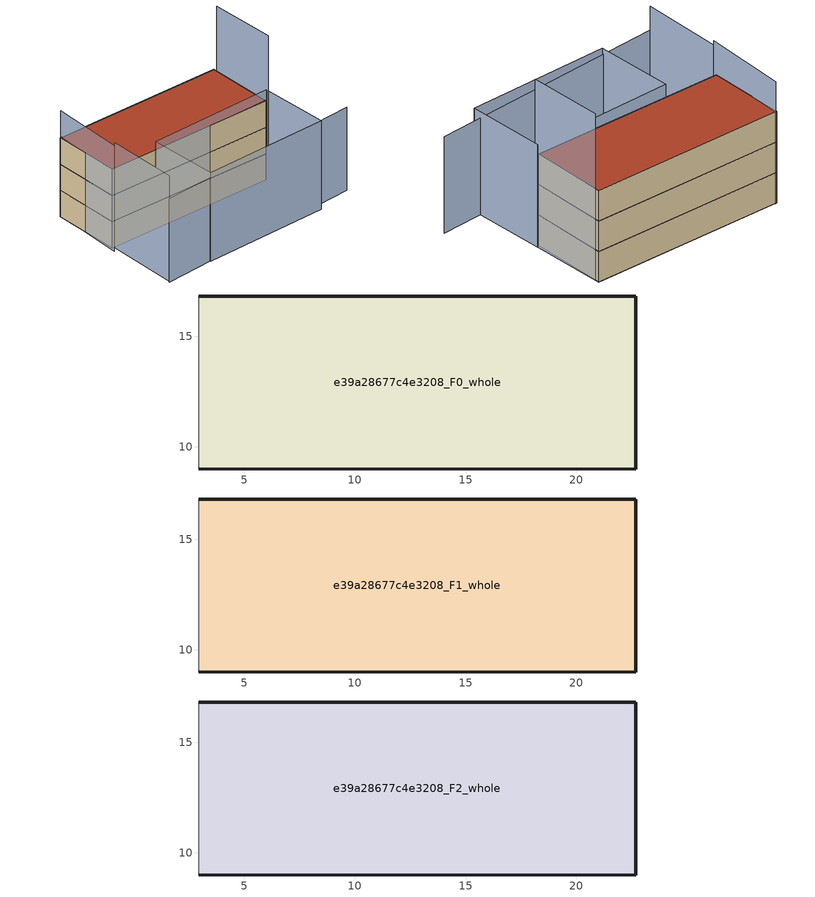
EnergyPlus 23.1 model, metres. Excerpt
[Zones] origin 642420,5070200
e39a28677c4e3208_F0_whole
 floor ground (EU_floor_Construction): 22.69,9 22.69,16.82 2.94,16.83 2.94,9 z0
 wall outside (EU_wall_Construction): 2.94,16.83 22.69,16.82 22.69,9 2.94,9 z0:3
 wall adiabatic (EU_wall_Construction): 2.94,9 2.94,16.83 z0:3
e39a28677c4e3208_F1_whole
 floor to e39a28677c4e3208_F0_whole (EU_floor_Construction): 22.69,9 22.69,16.82 2.94,16.83 2.94,9 z3
 wall outside (EU_wall_Construction): 2.94,16.83 22.69,16.82 22.69,9 2.94,9 z3:6
 wall adiabatic (EU_wall_Construction): 2.94,9 2.94,16.83 z3:6
e39a28677c4e3208_F2_whole
 floor to e39a28677c4e3208_F1_whole (EU_floor_Construction): 22.69,9 22.69,16.82 2.94,16.83 2.94,9 z6
 wall outside (EU_wall_Construction): 2.94,16.83 22.69,16.82 22.69,9 2.94,9 z6:9
 wall adiabatic (EU_wall_Construction): 2.94,9 2.94,16.83 z6:9
 roof outside (EU_roof_Construction): 22.69,16.82 22.69,9 2.94,9 2.94,16.83 z9
shading: 3.17,8.92 3.11,0.71 / 3.11,16.92 2.74,8.46 z0:12; 3.03,0.57 27.38,2.37 z0:9.5; 22.92,9.2 23.13,1.28 / 23.13,1.28 8.58,0.89 / 8.58,0.89 8.37,8.81 / 8.37,8.81 22.92,9.2 z0:10.1; 22.92,8.91 22.73,16.41 z0:16.4
[Building]
EU S2 Campaign: North Axis=0; Terrain=City; Solar Distribution=FullExterior
[Site:Location]
Lyon-Bron: Latitude=45.75; Longitude=5; Time Zone=1; Elevation=198
[SizingPeriod:WeatherFileDays]
AnnualSizingPeriod: Begin Month=1; Begin Day of Month=1; End Month=12; End Day of Month=31; Day of Week for Start Day=Monday; Use Weather File Daylight Saving Period=No; Use Weather File Rain and Snow Indicators=No
[MATERIAL]
EU_InternalMass_Material: Roughness=MediumRough; Thickness=0.1; Conductivity=1; Density=1800; Specific Heat=900; Thermal Absorptance=0.9; Solar Absorptance=0.7; Visible Absorptance=0.7
[MATERIAL:NOMASS] Roughness=MediumRough; Thermal Absorptance=0.9; Solar Absorptance=0.7; Visible Absorptance=0.7
Name | Thermal Resistance
EU_wall_NoMass | 0.87146
EU_roof_NoMass | 0.842276
EU_floor_NoMass | 0.496999
[CONSTRUCTION]
EU_wall_Construction: EU_wall_NoMass
EU_roof_Construction: EU_roof_NoMass
EU_floor_Construction: EU_floor_NoMass
EU_InternalMass_Construction: EU_InternalMass_Material
[ZONE] Type=1; Multiplier=1; Ceiling Height=autocalculate; Floor Area=autocalculate; Part of Total Floor Area=Yes
Name | Volume
e39a28677c4e3208_F0_whole | 463.335
e39a28677c4e3208_F1_whole; e39a28677c4e3208_F2_whole | 463.336
[INTERNALMASS] Construction=EU_InternalMass_Construction; Surface Area=154.445
Name | Zone or ZoneList
e39a28677c4e3208_F0_whole_EU_InternalMass | e39a28677c4e3208_F0_whole
e39a28677c4e3208_F1_whole_EU_InternalMass | e39a28677c4e3208_F1_whole
e39a28677c4e3208_F2_whole_EU_InternalMass | e39a28677c4e3208_F2_whole
[OTHEREQUIPMENT] Fuel Type=Electricity; Design Level Calculation Method=Watts/Area; Power per Zone Floor Area=1; Fraction Latent=0; Fraction Radiant=0; Fraction Lost=0; Carbon Dioxide Generation Rate=0; EndUse Subcategory=EU_Step8_InternalGains
Name | Zone or ZoneList or Space or SpaceList | Schedule
EU_Step8_InternalGain_e39a28677c4e3208_F0_whole_f000 | e39a28677c4e3208_F0_whole | EU_Step8_GainSchedule_e39a28677c4e3208_F0_whole_f000
EU_Step8_InternalGain_e39a28677c4e3208_F1_whole_f000 | e39a28677c4e3208_F1_whole | EU_Step8_GainSchedule_e39a28677c4e3208_F1_whole_f000
EU_Step8_InternalGain_e39a28677c4e3208_F2_whole_f000 | e39a28677c4e3208_F2_whole | EU_Step8_GainSchedule_e39a28677c4e3208_F2_whole_f000
[ZONEVENTILATION:DESIGNFLOWRATE] Schedule=EU_AlwaysOn; Design Flow Rate Calculation Method=AirChanges/Hour; Air Changes per Hour=0.425; Ventilation Type=Natural; Fan Pressure Rise=0; Fan Total Efficiency=1; Constant Term Coefficient=1; Temperature Term Coefficient=0; Velocity Term Coefficient=0; Velocity Squared Term Coefficient=0; Minimum Indoor Temperature=-100; Maximum Indoor Temperature=100; Delta Temperature=-100; Minimum Outdoor Temperature=-100; Maximum Outdoor Temperature=100; Maximum Wind Speed=40
Name | Zone or ZoneList or Space or SpaceList
EU_ConstantAir_e39a28677c4e3208_F0_whole | e39a28677c4e3208_F0_whole
EU_ConstantAir_e39a28677c4e3208_F1_whole | e39a28677c4e3208_F1_whole
EU_ConstantAir_e39a28677c4e3208_F2_whole | e39a28677c4e3208_F2_whole
[HVACTEMPLATE:THERMOSTAT] Constant Heating Setpoint=20; Constant Cooling Setpoint=50
EU_HeatOnly_e39a28677c4e3208_F0_whole; EU_HeatOnly_e39a28677c4e3208_F1_whole; EU_HeatOnly_e39a28677c4e3208_F2_whole
[HVACTEMPLATE:ZONE:IDEALLOADSAIRSYSTEM] System Availability Schedule=EU_AlwaysOn; Maximum Heating Supply Air Temperature=50; Minimum Cooling Supply Air Temperature=13; Maximum Heating Supply Air Humidity Ratio=0.0156; Minimum Cooling Supply Air Humidity Ratio=0.0077; Heating Limit=NoLimit; Cooling Limit=NoLimit; Heating Availability Schedule=EU_AlwaysOn; Cooling Availability Schedule=EU_CoolingOff; Dehumidification Control Type=ConstantSensibleHeatRatio; Cooling Sensible Heat Ratio=0.7; Dehumidification Setpoint=60; Humidification Control Type=None; Humidification Setpoint=30; Outdoor Air Method=None; Outdoor Air Flow Rate per Person=0.00944; Outdoor Air Flow Rate per Zone Floor Area=0; Outdoor Air Flow Rate per Zone=0; Demand Controlled Ventilation Type=None; Outdoor Air Economizer Type=NoEconomizer; Heat Recovery Type=None; Sensible Heat Recovery Effectiveness=0.7; Latent Heat Recovery Effectiveness=0.65
Name | Template Thermostat
e39a28677c4e3208_F0_whole | EU_HeatOnly_e39a28677c4e3208_F0_whole
e39a28677c4e3208_F1_whole | EU_HeatOnly_e39a28677c4e3208_F1_whole
e39a28677c4e3208_F2_whole | EU_HeatOnly_e39a28677c4e3208_F2_whole
[SIZING:ZONE] Zone Cooling Design Supply Air Temperature Input Method=SupplyAirTemperature; Zone Cooling Design Supply Air Temperature=13; Zone Heating Design Supply Air Temperature Input Method=SupplyAirTemperature; Zone Heating Design Supply Air Temperature=50; Zone Cooling Design Supply Air Humidity Ratio=0.008; Zone Heating Design Supply Air Humidity Ratio=0.008; Cooling Design Air Flow Method=DesignDay; Cooling Design Air Flow Rate=0; Cooling Minimum Air Flow per Zone Floor Area=0.000762; Cooling Minimum Air Flow=0; Cooling Minimum Air Flow Fraction=0.2; Heating Design Air Flow Method=DesignDay; Heating Design Air Flow Rate=0; Heating Maximum Air Flow per Zone Floor Area=0.002032; Heating Maximum Air Flow=0.141576; Heating Maximum Air Flow Fraction=0.3; Account for Dedicated Outdoor Air System=No; Dedicated Outdoor Air System Control Strategy=NeutralSupplyAir; Dedicated Outdoor Air Low Setpoint Temperature for Design=autosize; Dedicated Outdoor Air High Setpoint Temperature for Design=autosize; Zone Load Sizing Method=Sensible Load Only No Latent Load; Zone Latent Cooling Design Supply Air Humidity Ratio Input Method=HumidityRatioDifference; Zone Cooling Design Supply Air Humidity Ratio Difference=0.005; Zone Latent Heating Design Supply Air Humidity Ratio Input Method=HumidityRatioDifference; Zone Humidification Design Supply Air Humidity Ratio Difference=0.005
e39a28677c4e3208_F0_whole; e39a28677c4e3208_F1_whole; e39a28677c4e3208_F2_whole
[SCHEDULE:CONSTANT]
Name | Hourly Value
EU_AlwaysOn | 1
EU_CoolingOff | 0
[SCHEDULE:FILE] Column Number=1; Rows to Skip at Top=0; Number of Hours of Data=8760; Column Separator=Comma; Interpolate to Timestep=No; Minutes per Item=60; Adjust Schedule for Daylight Savings=Yes
Name | File
EU_Step8_GainSchedule_e39a28677c4e3208_F0_whole_f000 | ../../schedules/e39a28677c4e3208/e39a28677c4e3208_F0_whole_f000_gain.csv
EU_Step8_GainSchedule_e39a28677c4e3208_F1_whole_f000 | ../../schedules/e39a28677c4e3208/e39a28677c4e3208_F1_whole_f000_gain.csv
EU_Step8_GainSchedule_e39a28677c4e3208_F2_whole_f000 | ../../schedules/e39a28677c4e3208/e39a28677c4e3208_F2_whole_f000_gain.csv
